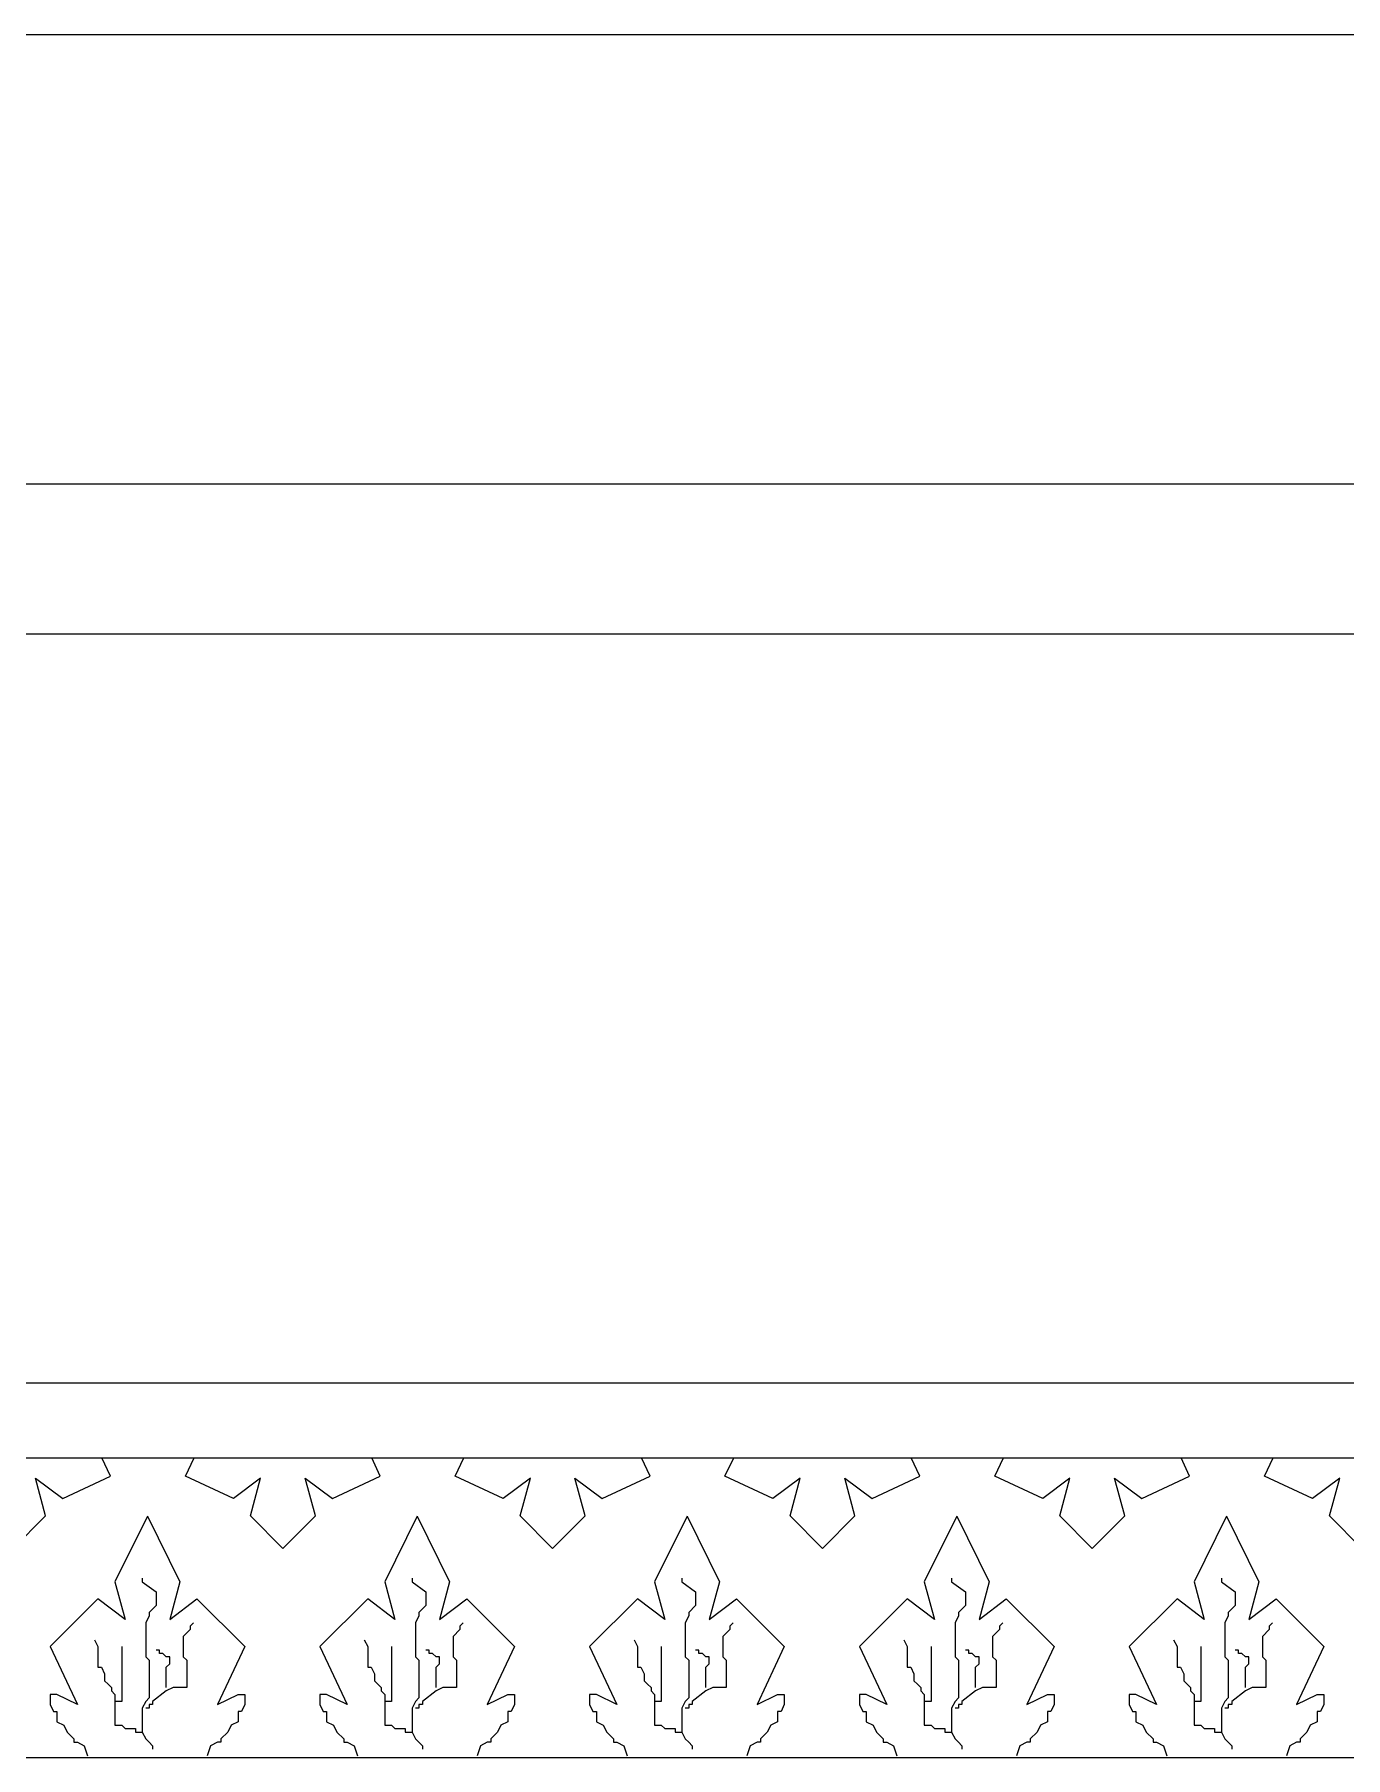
# Model space of a CAD drawing. Extents: x 225 to 2401, y 148 to 3508.
# Drawn here: x 999.2 to 1086.7, y 3198.5 to 3313.5 of the extents above; entities that cross this region are included whole.
import ezdxf

# ---------------------------------------------------------------- set-up
doc = ezdxf.new("R2010")
doc.units = 0
doc.header["$LTSCALE"] = 10
doc.header["$MEASUREMENT"] = 0
for name, color, linetype in [('3', 3, 'CONTINUOUS'), ('4', 4, 'CONTINUOUS'), ('7', 7, 'CONTINUOUS')]:
    doc.layers.add(name, color=color, linetype=linetype)

msp = doc.modelspace()

# ---------------------------------------------------------------- linework, layer by layer
at = {"layer": '3'}
for p, q in [((227.43, 3273.47), (1394.4, 3273.47)), ((277.43, 3218.47), (1385.49, 3218.47)), ((999.89, 3198.47), (1013.59, 3198.47)), ((1017.89, 3198.47), (1031.59, 3198.47)), ((1053.89, 3198.47), (1067.59, 3198.47)), ((1053.89, 3198.47), (1067.59, 3198.47)), ((1071.89, 3198.47), (1085.59, 3198.47))]:
    msp.add_line(p, q, dxfattribs=at)
for points in [[(997.79, 3212.43), (999.96, 3214.61), (999.28, 3217.11), (1001.1, 3215.75), (1004.29, 3217.24), (1003.72, 3218.47)], [(1015.79, 3212.43), (1013.63, 3214.61), (1014.31, 3217.11), (1012.49, 3215.75), (1009.29, 3217.24), (1009.87, 3218.47)], [(1015.79, 3212.43), (1017.96, 3214.61), (1017.28, 3217.11), (1019.1, 3215.75), (1022.29, 3217.24), (1021.72, 3218.47)], [(1033.79, 3212.43), (1031.63, 3214.61), (1032.31, 3217.11), (1030.49, 3215.75), (1027.29, 3217.24), (1027.87, 3218.47)], [(1033.79, 3212.43), (1035.96, 3214.61), (1035.28, 3217.11), (1037.1, 3215.75), (1040.29, 3217.24), (1039.72, 3218.47)], [(1051.79, 3212.43), (1049.63, 3214.61), (1050.31, 3217.11), (1048.49, 3215.75), (1045.29, 3217.24), (1045.87, 3218.47)], [(1051.79, 3212.43), (1053.96, 3214.61), (1053.28, 3217.11), (1055.1, 3215.75), (1058.29, 3217.24), (1057.72, 3218.47)], [(1069.79, 3212.43), (1067.63, 3214.61), (1068.31, 3217.11), (1066.49, 3215.75), (1063.29, 3217.24), (1063.87, 3218.47)], [(1069.79, 3212.43), (1067.63, 3214.61), (1068.31, 3217.11), (1066.49, 3215.75), (1063.29, 3217.24), (1063.87, 3218.47)], [(1069.79, 3212.43), (1071.96, 3214.61), (1071.28, 3217.11), (1073.1, 3215.75), (1076.29, 3217.24), (1075.72, 3218.47)], [(1069.79, 3212.43), (1071.96, 3214.61), (1071.28, 3217.11), (1073.1, 3215.75), (1076.29, 3217.24), (1075.72, 3218.47)], [(1087.79, 3212.43), (1085.63, 3214.61), (1086.31, 3217.11), (1084.49, 3215.75), (1081.29, 3217.24), (1081.87, 3218.47)], [(1006.76, 3214.58), (1004.59, 3210.2), (1005.27, 3207.69), (1003.45, 3209.06), (1000.26, 3205.87), (1002.08, 3202), (1000.71, 3202.68), (1000.48, 3202.68), (1000.26, 3202.68), (1000.26, 3202.45), (1000.26, 3202), (1000.48, 3201.54), (1000.71, 3201.54), (1000.71, 3201.31), (1000.71, 3201.09), (1000.71, 3200.86), (1001.17, 3200.63), (1001.4, 3200.17), (1001.85, 3199.72), (1001.85, 3199.49), (1002.08, 3199.49), (1002.54, 3199.26), (1002.76, 3198.58)], [(1006.76, 3214.58), (1008.92, 3210.2), (1008.24, 3207.69), (1010.06, 3209.06), (1013.25, 3205.87), (1011.43, 3202), (1012.8, 3202.68), (1013.03, 3202.68), (1013.25, 3202.68), (1013.25, 3202.45), (1013.25, 3202), (1013.03, 3201.54), (1012.8, 3201.54), (1012.8, 3201.31), (1012.8, 3201.09), (1012.8, 3200.86), (1012.34, 3200.63), (1012.11, 3200.17), (1011.66, 3199.72), (1011.66, 3199.49), (1011.43, 3199.49), (1010.97, 3199.26), (1010.75, 3198.58)], [(1024.76, 3214.58), (1022.59, 3210.2), (1023.27, 3207.69), (1021.45, 3209.06), (1018.26, 3205.87), (1020.08, 3202), (1018.71, 3202.68), (1018.48, 3202.68), (1018.26, 3202.68), (1018.26, 3202.45), (1018.26, 3202), (1018.48, 3201.54), (1018.71, 3201.54), (1018.71, 3201.31), (1018.71, 3201.09), (1018.71, 3200.86), (1019.17, 3200.63), (1019.4, 3200.17), (1019.85, 3199.72), (1019.85, 3199.49), (1020.08, 3199.49), (1020.54, 3199.26), (1020.76, 3198.58)], [(1024.76, 3214.58), (1026.92, 3210.2), (1026.24, 3207.69), (1028.06, 3209.06), (1031.25, 3205.87), (1029.43, 3202), (1030.8, 3202.68), (1031.03, 3202.68), (1031.25, 3202.68), (1031.25, 3202.45), (1031.25, 3202), (1031.03, 3201.54), (1030.8, 3201.54), (1030.8, 3201.31), (1030.8, 3201.09), (1030.8, 3200.86), (1030.34, 3200.63), (1030.11, 3200.17), (1029.66, 3199.72), (1029.66, 3199.49), (1029.43, 3199.49), (1028.97, 3199.26), (1028.75, 3198.58)], [(1042.76, 3214.58), (1040.59, 3210.2), (1041.27, 3207.69), (1039.45, 3209.06), (1036.26, 3205.87), (1038.08, 3202), (1036.71, 3202.68), (1036.48, 3202.68), (1036.26, 3202.68), (1036.26, 3202.45), (1036.26, 3202), (1036.48, 3201.54), (1036.71, 3201.54), (1036.71, 3201.31), (1036.71, 3201.09), (1036.71, 3200.86), (1037.17, 3200.63), (1037.4, 3200.17), (1037.85, 3199.72), (1037.85, 3199.49), (1038.08, 3199.49), (1038.54, 3199.26), (1038.76, 3198.58)], [(1042.76, 3214.58), (1040.59, 3210.2), (1041.27, 3207.69), (1039.45, 3209.06), (1036.26, 3205.87), (1038.08, 3202), (1036.71, 3202.68), (1036.48, 3202.68), (1036.26, 3202.68), (1036.26, 3202.45), (1036.26, 3202), (1036.48, 3201.54), (1036.71, 3201.54), (1036.71, 3201.31), (1036.71, 3201.09), (1036.71, 3200.86), (1037.17, 3200.63), (1037.4, 3200.17), (1037.85, 3199.72), (1037.85, 3199.49), (1038.08, 3199.49), (1038.54, 3199.26), (1038.76, 3198.58)], [(1042.76, 3214.58), (1044.92, 3210.2), (1044.24, 3207.69), (1046.06, 3209.06), (1049.25, 3205.87), (1047.43, 3202), (1048.8, 3202.68), (1049.03, 3202.68), (1049.25, 3202.68), (1049.25, 3202.45), (1049.25, 3202), (1049.03, 3201.54), (1048.8, 3201.54), (1048.8, 3201.31), (1048.8, 3201.09), (1048.8, 3200.86), (1048.34, 3200.63), (1048.11, 3200.17), (1047.66, 3199.72), (1047.66, 3199.49), (1047.43, 3199.49), (1046.97, 3199.26), (1046.75, 3198.58)], [(1042.76, 3214.58), (1044.92, 3210.2), (1044.24, 3207.69), (1046.06, 3209.06), (1049.25, 3205.87), (1047.43, 3202), (1048.8, 3202.68), (1049.03, 3202.68), (1049.25, 3202.68), (1049.25, 3202.45), (1049.25, 3202), (1049.03, 3201.54), (1048.8, 3201.54), (1048.8, 3201.31), (1048.8, 3201.09), (1048.8, 3200.86), (1048.34, 3200.63), (1048.11, 3200.17), (1047.66, 3199.72), (1047.66, 3199.49), (1047.43, 3199.49), (1046.97, 3199.26), (1046.75, 3198.58)], [(1060.76, 3214.58), (1058.59, 3210.2), (1059.27, 3207.69), (1057.45, 3209.06), (1054.26, 3205.87), (1056.08, 3202), (1054.71, 3202.68), (1054.48, 3202.68), (1054.26, 3202.68), (1054.26, 3202.45), (1054.26, 3202), (1054.48, 3201.54), (1054.71, 3201.54), (1054.71, 3201.31), (1054.71, 3201.09), (1054.71, 3200.86), (1055.17, 3200.63), (1055.4, 3200.17), (1055.85, 3199.72), (1055.85, 3199.49), (1056.08, 3199.49), (1056.54, 3199.26), (1056.76, 3198.58)], [(1060.76, 3214.58), (1058.59, 3210.2), (1059.27, 3207.69), (1057.45, 3209.06), (1054.26, 3205.87), (1056.08, 3202), (1054.71, 3202.68), (1054.48, 3202.68), (1054.26, 3202.68), (1054.26, 3202.45), (1054.26, 3202), (1054.48, 3201.54), (1054.71, 3201.54), (1054.71, 3201.31), (1054.71, 3201.09), (1054.71, 3200.86), (1055.17, 3200.63), (1055.4, 3200.17), (1055.85, 3199.72), (1055.85, 3199.49), (1056.08, 3199.49), (1056.54, 3199.26), (1056.76, 3198.58)], [(1060.76, 3214.58), (1062.92, 3210.2), (1062.24, 3207.69), (1064.06, 3209.06), (1067.25, 3205.87), (1065.43, 3202), (1066.8, 3202.68), (1067.03, 3202.68), (1067.25, 3202.68), (1067.25, 3202.45), (1067.25, 3202), (1067.03, 3201.54), (1066.8, 3201.54), (1066.8, 3201.31), (1066.8, 3201.09), (1066.8, 3200.86), (1066.34, 3200.63), (1066.11, 3200.17), (1065.66, 3199.72), (1065.66, 3199.49), (1065.43, 3199.49), (1064.97, 3199.26), (1064.75, 3198.58)], [(1060.76, 3214.58), (1062.92, 3210.2), (1062.24, 3207.69), (1064.06, 3209.06), (1067.25, 3205.87), (1065.43, 3202), (1066.8, 3202.68), (1067.03, 3202.68), (1067.25, 3202.68), (1067.25, 3202.45), (1067.25, 3202), (1067.03, 3201.54), (1066.8, 3201.54), (1066.8, 3201.31), (1066.8, 3201.09), (1066.8, 3200.86), (1066.34, 3200.63), (1066.11, 3200.17), (1065.66, 3199.72), (1065.66, 3199.49), (1065.43, 3199.49), (1064.97, 3199.26), (1064.75, 3198.58)], [(1078.76, 3214.58), (1076.59, 3210.2), (1077.27, 3207.69), (1075.45, 3209.06), (1072.26, 3205.87), (1074.08, 3202), (1072.71, 3202.68), (1072.48, 3202.68), (1072.26, 3202.68), (1072.26, 3202.45), (1072.26, 3202), (1072.48, 3201.54), (1072.71, 3201.54), (1072.71, 3201.31), (1072.71, 3201.09), (1072.71, 3200.86), (1073.17, 3200.63), (1073.4, 3200.17), (1073.85, 3199.72), (1073.85, 3199.49), (1074.08, 3199.49), (1074.54, 3199.26), (1074.76, 3198.58)], [(1078.76, 3214.58), (1080.92, 3210.2), (1080.24, 3207.69), (1082.06, 3209.06), (1085.25, 3205.87), (1083.43, 3202), (1084.8, 3202.68), (1085.03, 3202.68), (1085.25, 3202.68), (1085.25, 3202.45), (1085.25, 3202), (1085.03, 3201.54), (1084.8, 3201.54), (1084.8, 3201.31), (1084.8, 3201.09), (1084.8, 3200.86), (1084.34, 3200.63), (1084.11, 3200.17), (1083.66, 3199.72), (1083.66, 3199.49), (1083.43, 3199.49), (1082.97, 3199.26), (1082.75, 3198.58)], [(1006.41, 3210.43), (1006.41, 3210.2), (1007.33, 3209.52), (1007.33, 3209.06), (1007.33, 3208.61), (1006.87, 3208.15), (1006.87, 3207.92), (1006.64, 3207.47), (1006.64, 3207.01), (1006.64, 3206.33), (1006.64, 3205.87), (1006.64, 3205.64), (1006.64, 3205.19), (1006.64, 3205.19), (1006.64, 3205.19), (1006.87, 3204.96), (1006.87, 3204.73), (1006.87, 3204.28), (1006.87, 3203.82), (1006.87, 3203.59), (1006.87, 3203.59), (1006.87, 3203.36), (1006.87, 3202.91), (1006.87, 3202.45), (1006.64, 3202.22), (1006.41, 3201.77), (1006.41, 3201.54), (1006.41, 3201.09), (1006.41, 3200.86), (1006.41, 3200.17), (1006.64, 3199.72), (1006.87, 3199.49), (1007.1, 3199.26), (1007.1, 3199.03)], [(1024.41, 3210.43), (1024.41, 3210.2), (1025.33, 3209.52), (1025.33, 3209.06), (1025.33, 3208.61), (1024.87, 3208.15), (1024.87, 3207.92), (1024.64, 3207.47), (1024.64, 3207.01), (1024.64, 3206.33), (1024.64, 3205.87), (1024.64, 3205.64), (1024.64, 3205.19), (1024.64, 3205.19), (1024.64, 3205.19), (1024.87, 3204.96), (1024.87, 3204.73), (1024.87, 3204.28), (1024.87, 3203.82), (1024.87, 3203.59), (1024.87, 3203.59), (1024.87, 3203.36), (1024.87, 3202.91), (1024.87, 3202.45), (1024.64, 3202.22), (1024.41, 3201.77), (1024.41, 3201.54), (1024.41, 3201.09), (1024.41, 3200.86), (1024.41, 3200.17), (1024.64, 3199.72), (1024.87, 3199.49), (1025.1, 3199.26), (1025.1, 3199.03)], [(1042.41, 3210.43), (1042.41, 3210.2), (1043.33, 3209.52), (1043.33, 3209.06), (1043.33, 3208.61), (1042.87, 3208.15), (1042.87, 3207.92), (1042.64, 3207.47), (1042.64, 3207.01), (1042.64, 3206.33), (1042.64, 3205.87), (1042.64, 3205.64), (1042.64, 3205.19), (1042.64, 3205.19), (1042.64, 3205.19), (1042.87, 3204.96), (1042.87, 3204.73), (1042.87, 3204.28), (1042.87, 3203.82), (1042.87, 3203.59), (1042.87, 3203.59), (1042.87, 3203.36), (1042.87, 3202.91), (1042.87, 3202.45), (1042.64, 3202.22), (1042.41, 3201.77), (1042.41, 3201.54), (1042.41, 3201.09), (1042.41, 3200.86), (1042.41, 3200.17), (1042.64, 3199.72), (1042.87, 3199.49), (1043.1, 3199.26), (1043.1, 3199.03)], [(1042.41, 3210.43), (1042.41, 3210.2), (1043.33, 3209.52), (1043.33, 3209.06), (1043.33, 3208.61), (1042.87, 3208.15), (1042.87, 3207.92), (1042.64, 3207.47), (1042.64, 3207.01), (1042.64, 3206.33), (1042.64, 3205.87), (1042.64, 3205.64), (1042.64, 3205.19), (1042.64, 3205.19), (1042.64, 3205.19), (1042.87, 3204.96), (1042.87, 3204.73), (1042.87, 3204.28), (1042.87, 3203.82), (1042.87, 3203.59), (1042.87, 3203.59), (1042.87, 3203.36), (1042.87, 3202.91), (1042.87, 3202.45), (1042.64, 3202.22), (1042.41, 3201.77), (1042.41, 3201.54), (1042.41, 3201.09), (1042.41, 3200.86), (1042.41, 3200.17), (1042.64, 3199.72), (1042.87, 3199.49), (1043.1, 3199.26), (1043.1, 3199.03)], [(1060.41, 3210.43), (1060.41, 3210.2), (1061.33, 3209.52), (1061.33, 3209.06), (1061.33, 3208.61), (1060.87, 3208.15), (1060.87, 3207.92), (1060.64, 3207.47), (1060.64, 3207.01), (1060.64, 3206.33), (1060.64, 3205.87), (1060.64, 3205.64), (1060.64, 3205.19), (1060.64, 3205.19), (1060.64, 3205.19), (1060.87, 3204.96), (1060.87, 3204.73), (1060.87, 3204.28), (1060.87, 3203.82), (1060.87, 3203.59), (1060.87, 3203.59), (1060.87, 3203.36), (1060.87, 3202.91), (1060.87, 3202.45), (1060.64, 3202.22), (1060.41, 3201.77), (1060.41, 3201.54), (1060.41, 3201.09), (1060.41, 3200.86), (1060.41, 3200.17), (1060.64, 3199.72), (1060.87, 3199.49), (1061.1, 3199.26), (1061.1, 3199.03)], [(1060.41, 3210.43), (1060.41, 3210.2), (1061.33, 3209.52), (1061.33, 3209.06), (1061.33, 3208.61), (1060.87, 3208.15), (1060.87, 3207.92), (1060.64, 3207.47), (1060.64, 3207.01), (1060.64, 3206.33), (1060.64, 3205.87), (1060.64, 3205.64), (1060.64, 3205.19), (1060.64, 3205.19), (1060.64, 3205.19), (1060.87, 3204.96), (1060.87, 3204.73), (1060.87, 3204.28), (1060.87, 3203.82), (1060.87, 3203.59), (1060.87, 3203.59), (1060.87, 3203.36), (1060.87, 3202.91), (1060.87, 3202.45), (1060.64, 3202.22), (1060.41, 3201.77), (1060.41, 3201.54), (1060.41, 3201.09), (1060.41, 3200.86), (1060.41, 3200.17), (1060.64, 3199.72), (1060.87, 3199.49), (1061.1, 3199.26), (1061.1, 3199.03)], [(1078.41, 3210.43), (1078.41, 3210.2), (1079.33, 3209.52), (1079.33, 3209.06), (1079.33, 3208.61), (1078.87, 3208.15), (1078.87, 3207.92), (1078.64, 3207.47), (1078.64, 3207.01), (1078.64, 3206.33), (1078.64, 3205.87), (1078.64, 3205.64), (1078.64, 3205.19), (1078.64, 3205.19), (1078.64, 3205.19), (1078.87, 3204.96), (1078.87, 3204.73), (1078.87, 3204.28), (1078.87, 3203.82), (1078.87, 3203.59), (1078.87, 3203.59), (1078.87, 3203.36), (1078.87, 3202.91), (1078.87, 3202.45), (1078.64, 3202.22), (1078.41, 3201.77), (1078.41, 3201.54), (1078.41, 3201.09), (1078.41, 3200.86), (1078.41, 3200.17), (1078.64, 3199.72), (1078.87, 3199.49), (1079.1, 3199.26), (1079.1, 3199.03)], [(1009.83, 3207.47), (1009.61, 3207.24), (1009.61, 3207.01), (1009.15, 3206.55), (1009.15, 3205.87), (1009.15, 3205.19), (1009.38, 3204.96), (1009.38, 3204.73), (1009.38, 3204.5), (1009.38, 3203.59), (1009.38, 3203.36), (1009.38, 3203.14), (1009.38, 3203.14), (1008.92, 3203.14), (1008.47, 3203.14), (1008.01, 3202.91), (1007.1, 3202.22), (1007.1, 3202), (1006.87, 3202), (1006.87, 3201.77), (1006.64, 3201.77), (1006.64, 3201.77)], [(1027.83, 3207.47), (1027.61, 3207.24), (1027.61, 3207.01), (1027.15, 3206.55), (1027.15, 3205.87), (1027.15, 3205.19), (1027.38, 3204.96), (1027.38, 3204.73), (1027.38, 3204.5), (1027.38, 3203.59), (1027.38, 3203.36), (1027.38, 3203.14), (1027.38, 3203.14), (1026.92, 3203.14), (1026.47, 3203.14), (1026.01, 3202.91), (1025.1, 3202.22), (1025.1, 3202), (1024.87, 3202), (1024.87, 3201.77), (1024.64, 3201.77), (1024.64, 3201.77)], [(1045.83, 3207.47), (1045.61, 3207.24), (1045.61, 3207.01), (1045.15, 3206.55), (1045.15, 3205.87), (1045.15, 3205.19), (1045.38, 3204.96), (1045.38, 3204.73), (1045.38, 3204.5), (1045.38, 3203.59), (1045.38, 3203.36), (1045.38, 3203.14), (1045.38, 3203.14), (1044.92, 3203.14), (1044.47, 3203.14), (1044.01, 3202.91), (1043.1, 3202.22), (1043.1, 3202), (1042.87, 3202), (1042.87, 3201.77), (1042.64, 3201.77), (1042.64, 3201.77)], [(1045.83, 3207.47), (1045.61, 3207.24), (1045.61, 3207.01), (1045.15, 3206.55), (1045.15, 3205.87), (1045.15, 3205.19), (1045.38, 3204.96), (1045.38, 3204.73), (1045.38, 3204.5), (1045.38, 3203.59), (1045.38, 3203.36), (1045.38, 3203.14), (1045.38, 3203.14), (1044.92, 3203.14), (1044.47, 3203.14), (1044.01, 3202.91), (1043.1, 3202.22), (1043.1, 3202), (1042.87, 3202), (1042.87, 3201.77), (1042.64, 3201.77), (1042.64, 3201.77)], [(1063.83, 3207.47), (1063.61, 3207.24), (1063.61, 3207.01), (1063.15, 3206.55), (1063.15, 3205.87), (1063.15, 3205.19), (1063.38, 3204.96), (1063.38, 3204.73), (1063.38, 3204.5), (1063.38, 3203.59), (1063.38, 3203.36), (1063.38, 3203.14), (1063.38, 3203.14), (1062.92, 3203.14), (1062.47, 3203.14), (1062.01, 3202.91), (1061.1, 3202.22), (1061.1, 3202), (1060.87, 3202), (1060.87, 3201.77), (1060.64, 3201.77), (1060.64, 3201.77)], [(1063.83, 3207.47), (1063.61, 3207.24), (1063.61, 3207.01), (1063.15, 3206.55), (1063.15, 3205.87), (1063.15, 3205.19), (1063.38, 3204.96), (1063.38, 3204.73), (1063.38, 3204.5), (1063.38, 3203.59), (1063.38, 3203.36), (1063.38, 3203.14), (1063.38, 3203.14), (1062.92, 3203.14), (1062.47, 3203.14), (1062.01, 3202.91), (1061.1, 3202.22), (1061.1, 3202), (1060.87, 3202), (1060.87, 3201.77), (1060.64, 3201.77), (1060.64, 3201.77)], [(1081.83, 3207.47), (1081.61, 3207.24), (1081.61, 3207.01), (1081.15, 3206.55), (1081.15, 3205.87), (1081.15, 3205.19), (1081.38, 3204.96), (1081.38, 3204.73), (1081.38, 3204.5), (1081.38, 3203.59), (1081.38, 3203.36), (1081.38, 3203.14), (1081.38, 3203.14), (1080.92, 3203.14), (1080.47, 3203.14), (1080.01, 3202.91), (1079.1, 3202.22), (1079.1, 3202), (1078.87, 3202), (1078.87, 3201.77), (1078.64, 3201.77), (1078.64, 3201.77)], [(1003.22, 3206.33), (1003.45, 3205.87), (1003.45, 3205.64), (1003.45, 3205.19), (1003.45, 3205.19), (1003.45, 3205.19), (1003.45, 3204.96), (1003.45, 3204.73), (1003.45, 3204.5), (1003.45, 3204.5), (1003.68, 3204.5), (1003.9, 3204.05), (1003.9, 3203.82), (1003.9, 3203.59), (1004.13, 3203.36), (1004.36, 3203.14), (1004.36, 3203.14), (1004.36, 3202.91), (1004.59, 3202.68), (1004.59, 3202.45), (1004.59, 3202), (1004.59, 3201.54), (1004.59, 3201.09), (1004.59, 3200.63), (1005.04, 3200.63), (1005.27, 3200.4), (1005.27, 3200.4), (1005.5, 3200.4), (1005.96, 3200.4), (1005.96, 3200.17), (1006.19, 3200.17), (1006.41, 3200.17), (1006.41, 3200.17)], [(1021.22, 3206.33), (1021.45, 3205.87), (1021.45, 3205.64), (1021.45, 3205.19), (1021.45, 3205.19), (1021.45, 3205.19), (1021.45, 3204.96), (1021.45, 3204.73), (1021.45, 3204.5), (1021.45, 3204.5), (1021.68, 3204.5), (1021.9, 3204.05), (1021.9, 3203.82), (1021.9, 3203.59), (1022.13, 3203.36), (1022.36, 3203.14), (1022.36, 3203.14), (1022.36, 3202.91), (1022.59, 3202.68), (1022.59, 3202.45), (1022.59, 3202), (1022.59, 3201.54), (1022.59, 3201.09), (1022.59, 3200.63), (1023.04, 3200.63), (1023.27, 3200.4), (1023.27, 3200.4), (1023.5, 3200.4), (1023.96, 3200.4), (1023.96, 3200.17), (1024.19, 3200.17), (1024.41, 3200.17), (1024.41, 3200.17)], [(1039.22, 3206.33), (1039.45, 3205.87), (1039.45, 3205.64), (1039.45, 3205.19), (1039.45, 3205.19), (1039.45, 3205.19), (1039.45, 3204.96), (1039.45, 3204.73), (1039.45, 3204.5), (1039.45, 3204.5), (1039.68, 3204.5), (1039.9, 3204.05), (1039.9, 3203.82), (1039.9, 3203.59), (1040.13, 3203.36), (1040.36, 3203.14), (1040.36, 3203.14), (1040.36, 3202.91), (1040.59, 3202.68), (1040.59, 3202.45), (1040.59, 3202), (1040.59, 3201.54), (1040.59, 3201.09), (1040.59, 3200.63), (1041.04, 3200.63), (1041.27, 3200.4), (1041.27, 3200.4), (1041.5, 3200.4), (1041.96, 3200.4), (1041.96, 3200.17), (1042.19, 3200.17), (1042.41, 3200.17), (1042.41, 3200.17)], [(1039.22, 3206.33), (1039.45, 3205.87), (1039.45, 3205.64), (1039.45, 3205.19), (1039.45, 3205.19), (1039.45, 3205.19), (1039.45, 3204.96), (1039.45, 3204.73), (1039.45, 3204.5), (1039.45, 3204.5), (1039.68, 3204.5), (1039.9, 3204.05), (1039.9, 3203.82), (1039.9, 3203.59), (1040.13, 3203.36), (1040.36, 3203.14), (1040.36, 3203.14), (1040.36, 3202.91), (1040.59, 3202.68), (1040.59, 3202.45), (1040.59, 3202), (1040.59, 3201.54), (1040.59, 3201.09), (1040.59, 3200.63), (1041.04, 3200.63), (1041.27, 3200.4), (1041.27, 3200.4), (1041.5, 3200.4), (1041.96, 3200.4), (1041.96, 3200.17), (1042.19, 3200.17), (1042.41, 3200.17), (1042.41, 3200.17)], [(1057.22, 3206.33), (1057.45, 3205.87), (1057.45, 3205.64), (1057.45, 3205.19), (1057.45, 3205.19), (1057.45, 3205.19), (1057.45, 3204.96), (1057.45, 3204.73), (1057.45, 3204.5), (1057.45, 3204.5), (1057.68, 3204.5), (1057.9, 3204.05), (1057.9, 3203.82), (1057.9, 3203.59), (1058.13, 3203.36), (1058.36, 3203.14), (1058.36, 3203.14), (1058.36, 3202.91), (1058.59, 3202.68), (1058.59, 3202.45), (1058.59, 3202), (1058.59, 3201.54), (1058.59, 3201.09), (1058.59, 3200.63), (1059.04, 3200.63), (1059.27, 3200.4), (1059.27, 3200.4), (1059.5, 3200.4), (1059.96, 3200.4), (1059.96, 3200.17), (1060.19, 3200.17), (1060.41, 3200.17), (1060.41, 3200.17)], [(1057.22, 3206.33), (1057.45, 3205.87), (1057.45, 3205.64), (1057.45, 3205.19), (1057.45, 3205.19), (1057.45, 3205.19), (1057.45, 3204.96), (1057.45, 3204.73), (1057.45, 3204.5), (1057.45, 3204.5), (1057.68, 3204.5), (1057.9, 3204.05), (1057.9, 3203.82), (1057.9, 3203.59), (1058.13, 3203.36), (1058.36, 3203.14), (1058.36, 3203.14), (1058.36, 3202.91), (1058.59, 3202.68), (1058.59, 3202.45), (1058.59, 3202), (1058.59, 3201.54), (1058.59, 3201.09), (1058.59, 3200.63), (1059.04, 3200.63), (1059.27, 3200.4), (1059.27, 3200.4), (1059.5, 3200.4), (1059.96, 3200.4), (1059.96, 3200.17), (1060.19, 3200.17), (1060.41, 3200.17), (1060.41, 3200.17)], [(1075.22, 3206.33), (1075.45, 3205.87), (1075.45, 3205.64), (1075.45, 3205.19), (1075.45, 3205.19), (1075.45, 3205.19), (1075.45, 3204.96), (1075.45, 3204.73), (1075.45, 3204.5), (1075.45, 3204.5), (1075.68, 3204.5), (1075.9, 3204.05), (1075.9, 3203.82), (1075.9, 3203.59), (1076.13, 3203.36), (1076.36, 3203.14), (1076.36, 3203.14), (1076.36, 3202.91), (1076.59, 3202.68), (1076.59, 3202.45), (1076.59, 3202), (1076.59, 3201.54), (1076.59, 3201.09), (1076.59, 3200.63), (1077.04, 3200.63), (1077.27, 3200.4), (1077.27, 3200.4), (1077.5, 3200.4), (1077.96, 3200.4), (1077.96, 3200.17), (1078.19, 3200.17), (1078.41, 3200.17), (1078.41, 3200.17)], [(1005.04, 3205.87), (1005.04, 3205.87), (1005.04, 3205.64), (1005.04, 3205.42), (1005.04, 3205.19), (1005.04, 3205.19), (1005.04, 3204.96), (1005.04, 3204.5), (1005.04, 3203.82), (1005.04, 3203.36), (1005.04, 3202.91), (1005.04, 3202.68), (1005.04, 3202.22), (1004.82, 3202.22), (1004.59, 3202.22), (1004.59, 3202), (1004.59, 3201.77), (1004.59, 3201.54)], [(1008.01, 3203.14), (1008.01, 3203.36), (1008.01, 3203.36), (1008.01, 3204.05), (1008.01, 3204.28), (1008.01, 3204.28), (1008.01, 3204.28), (1008.01, 3204.5), (1008.24, 3204.73), (1008.24, 3204.96), (1008.24, 3205.19), (1008.24, 3205.19), (1008.24, 3205.19), (1008.24, 3205.19), (1008.01, 3205.19), (1007.78, 3205.42), (1007.78, 3205.42), (1007.55, 3205.42), (1007.55, 3205.42), (1007.55, 3205.64), (1007.33, 3205.64)], [(1023.04, 3205.87), (1023.04, 3205.87), (1023.04, 3205.64), (1023.04, 3205.42), (1023.04, 3205.19), (1023.04, 3205.19), (1023.04, 3204.96), (1023.04, 3204.5), (1023.04, 3203.82), (1023.04, 3203.36), (1023.04, 3202.91), (1023.04, 3202.68), (1023.04, 3202.22), (1022.82, 3202.22), (1022.59, 3202.22), (1022.59, 3202), (1022.59, 3201.77), (1022.59, 3201.54)], [(1026.01, 3203.14), (1026.01, 3203.36), (1026.01, 3203.36), (1026.01, 3204.05), (1026.01, 3204.28), (1026.01, 3204.28), (1026.01, 3204.28), (1026.01, 3204.5), (1026.24, 3204.73), (1026.24, 3204.96), (1026.24, 3205.19), (1026.24, 3205.19), (1026.24, 3205.19), (1026.24, 3205.19), (1026.01, 3205.19), (1025.78, 3205.42), (1025.78, 3205.42), (1025.55, 3205.42), (1025.55, 3205.42), (1025.55, 3205.64), (1025.33, 3205.64)], [(1041.04, 3205.87), (1041.04, 3205.87), (1041.04, 3205.64), (1041.04, 3205.42), (1041.04, 3205.19), (1041.04, 3205.19), (1041.04, 3204.96), (1041.04, 3204.5), (1041.04, 3203.82), (1041.04, 3203.36), (1041.04, 3202.91), (1041.04, 3202.68), (1041.04, 3202.22), (1040.82, 3202.22), (1040.59, 3202.22), (1040.59, 3202), (1040.59, 3201.77), (1040.59, 3201.54)], [(1041.04, 3205.87), (1041.04, 3205.87), (1041.04, 3205.64), (1041.04, 3205.42), (1041.04, 3205.19), (1041.04, 3205.19), (1041.04, 3204.96), (1041.04, 3204.5), (1041.04, 3203.82), (1041.04, 3203.36), (1041.04, 3202.91), (1041.04, 3202.68), (1041.04, 3202.22), (1040.82, 3202.22), (1040.59, 3202.22), (1040.59, 3202), (1040.59, 3201.77), (1040.59, 3201.54)], [(1044.01, 3203.14), (1044.01, 3203.36), (1044.01, 3203.36), (1044.01, 3204.05), (1044.01, 3204.28), (1044.01, 3204.28), (1044.01, 3204.28), (1044.01, 3204.5), (1044.24, 3204.73), (1044.24, 3204.96), (1044.24, 3205.19), (1044.24, 3205.19), (1044.24, 3205.19), (1044.24, 3205.19), (1044.01, 3205.19), (1043.78, 3205.42), (1043.78, 3205.42), (1043.55, 3205.42), (1043.55, 3205.42), (1043.55, 3205.64), (1043.33, 3205.64)], [(1044.01, 3203.14), (1044.01, 3203.36), (1044.01, 3203.36), (1044.01, 3204.05), (1044.01, 3204.28), (1044.01, 3204.28), (1044.01, 3204.28), (1044.01, 3204.5), (1044.24, 3204.73), (1044.24, 3204.96), (1044.24, 3205.19), (1044.24, 3205.19), (1044.24, 3205.19), (1044.24, 3205.19), (1044.01, 3205.19), (1043.78, 3205.42), (1043.78, 3205.42), (1043.55, 3205.42), (1043.55, 3205.42), (1043.55, 3205.64), (1043.33, 3205.64)], [(1059.04, 3205.87), (1059.04, 3205.87), (1059.04, 3205.64), (1059.04, 3205.42), (1059.04, 3205.19), (1059.04, 3205.19), (1059.04, 3204.96), (1059.04, 3204.5), (1059.04, 3203.82), (1059.04, 3203.36), (1059.04, 3202.91), (1059.04, 3202.68), (1059.04, 3202.22), (1058.82, 3202.22), (1058.59, 3202.22), (1058.59, 3202), (1058.59, 3201.77), (1058.59, 3201.54)], [(1059.04, 3205.87), (1059.04, 3205.87), (1059.04, 3205.64), (1059.04, 3205.42), (1059.04, 3205.19), (1059.04, 3205.19), (1059.04, 3204.96), (1059.04, 3204.5), (1059.04, 3203.82), (1059.04, 3203.36), (1059.04, 3202.91), (1059.04, 3202.68), (1059.04, 3202.22), (1058.82, 3202.22), (1058.59, 3202.22), (1058.59, 3202), (1058.59, 3201.77), (1058.59, 3201.54)], [(1062.01, 3203.14), (1062.01, 3203.36), (1062.01, 3203.36), (1062.01, 3204.05), (1062.01, 3204.28), (1062.01, 3204.28), (1062.01, 3204.28), (1062.01, 3204.5), (1062.24, 3204.73), (1062.24, 3204.96), (1062.24, 3205.19), (1062.24, 3205.19), (1062.24, 3205.19), (1062.24, 3205.19), (1062.01, 3205.19), (1061.78, 3205.42), (1061.78, 3205.42), (1061.55, 3205.42), (1061.55, 3205.42), (1061.55, 3205.64), (1061.33, 3205.64)], [(1062.01, 3203.14), (1062.01, 3203.36), (1062.01, 3203.36), (1062.01, 3204.05), (1062.01, 3204.28), (1062.01, 3204.28), (1062.01, 3204.28), (1062.01, 3204.5), (1062.24, 3204.73), (1062.24, 3204.96), (1062.24, 3205.19), (1062.24, 3205.19), (1062.24, 3205.19), (1062.24, 3205.19), (1062.01, 3205.19), (1061.78, 3205.42), (1061.78, 3205.42), (1061.55, 3205.42), (1061.55, 3205.42), (1061.55, 3205.64), (1061.33, 3205.64)], [(1077.04, 3205.87), (1077.04, 3205.87), (1077.04, 3205.64), (1077.04, 3205.42), (1077.04, 3205.19), (1077.04, 3205.19), (1077.04, 3204.96), (1077.04, 3204.5), (1077.04, 3203.82), (1077.04, 3203.36), (1077.04, 3202.91), (1077.04, 3202.68), (1077.04, 3202.22), (1076.82, 3202.22), (1076.59, 3202.22), (1076.59, 3202), (1076.59, 3201.77), (1076.59, 3201.54)], [(1080.01, 3203.14), (1080.01, 3203.36), (1080.01, 3203.36), (1080.01, 3204.05), (1080.01, 3204.28), (1080.01, 3204.28), (1080.01, 3204.28), (1080.01, 3204.5), (1080.24, 3204.73), (1080.24, 3204.96), (1080.24, 3205.19), (1080.24, 3205.19), (1080.24, 3205.19), (1080.24, 3205.19), (1080.01, 3205.19), (1079.78, 3205.42), (1079.78, 3205.42), (1079.55, 3205.42), (1079.55, 3205.42), (1079.55, 3205.64), (1079.33, 3205.64)]]:
    msp.add_lwpolyline(points, dxfattribs=at)
at = {"layer": '4'}
msp.add_line((537.43, 3313.47), (1403.18, 3313.47), dxfattribs=at)
at = {"layer": '7'}
for p, q in [((227.43, 3283.47), (1396.41, 3283.47)), ((277.43, 3223.47), (1386.15, 3223.47)), ((297.43, 3198.47), (1383.15, 3198.47))]:
    msp.add_line(p, q, dxfattribs=at)

doc.saveas('drawing.dxf')
